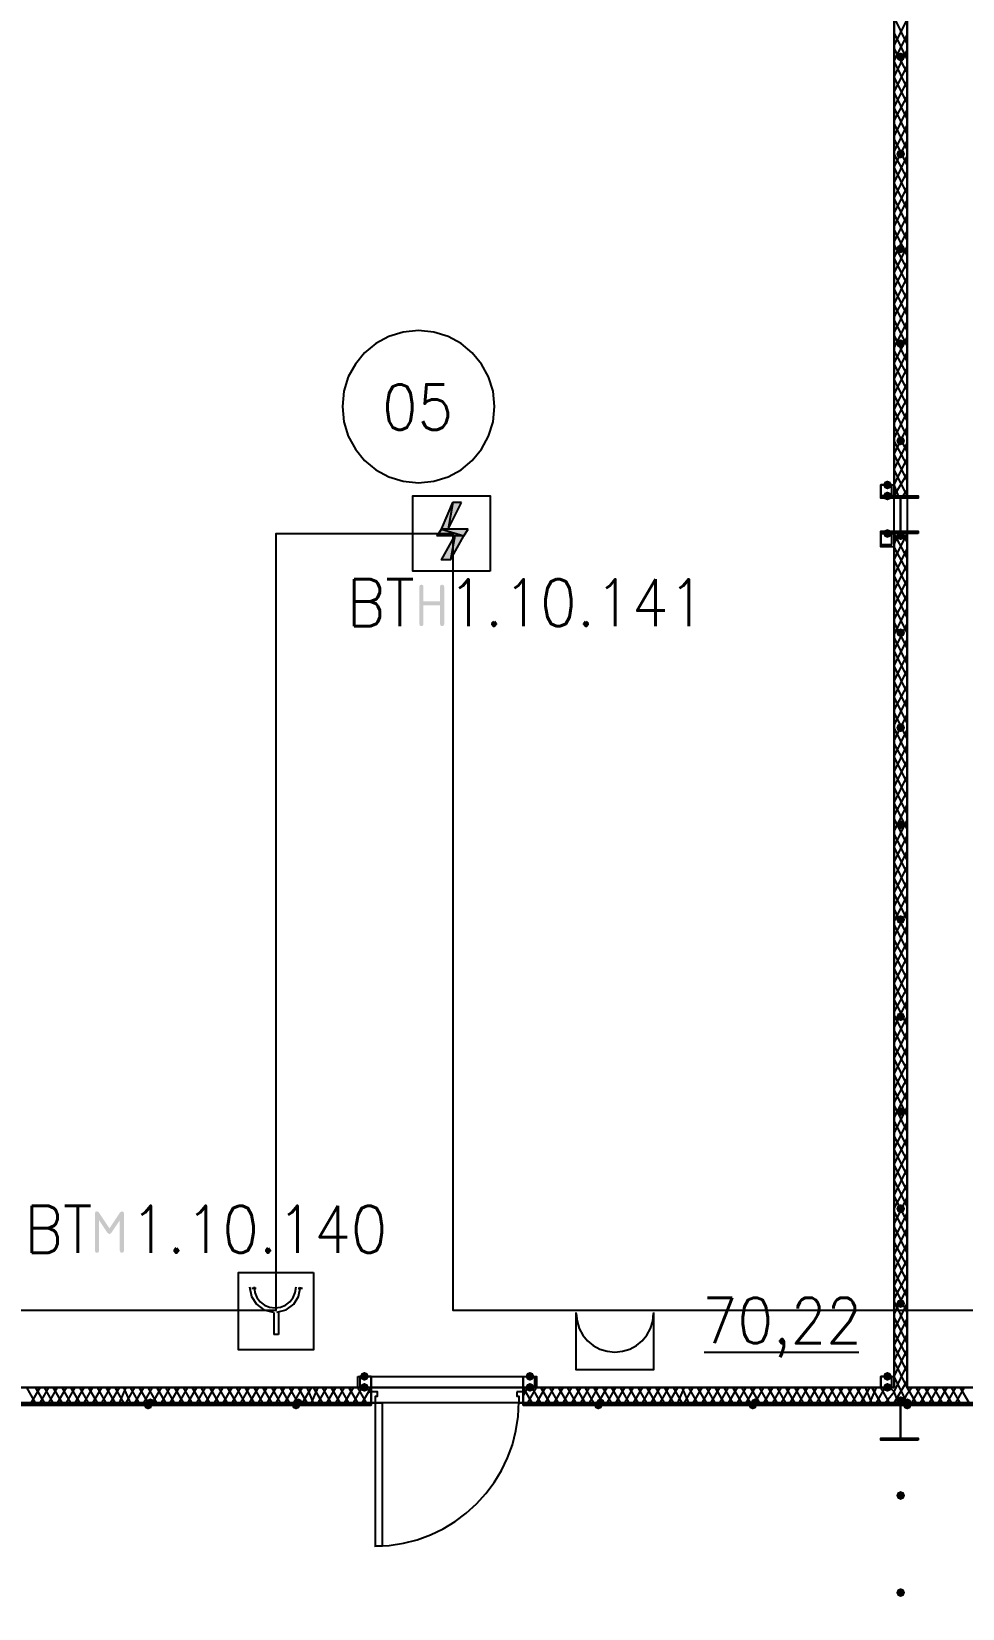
# Model space of a CAD drawing. Header units: millimetres. Extents: x 0 to 420, y 0 to 297.
# Drawn here: x 190.38 to 208.24, y 183.51 to 213.76 of the extents above; entities that cross this region are included whole.
import ezdxf

# ---------------------------------------------------------------- set-up
doc = ezdxf.new("R2010")
doc.units = ezdxf.units.MM
doc.layers.get('0').update_dxf_attribs({"linetype": 'CONTINUOUS'})
doc.styles.get("Standard").update_dxf_attribs({"font": 'STANDARD'})

msp = doc.modelspace()

# ---------------------------------------------------------------- hatches: boundary and pattern name
at = {"true_color": 0x000007}
for points in [[(207.137, 213.275333), (207.112129, 213.215537), (207.052333, 213.190667), (206.992538, 213.215537), (206.967667, 213.275333), (206.992537, 213.335129), (207.052333, 213.36), (207.112129, 213.335129)], [(207.137, 211.412667), (207.112129, 211.352871), (207.052333, 211.328), (206.992538, 211.352871), (206.967667, 211.412667), (206.992537, 211.472462), (207.052333, 211.497333), (207.112129, 211.472463)], [(207.137, 209.592333), (207.112129, 209.532537), (207.052333, 209.507667), (206.992538, 209.532537), (206.967667, 209.592333), (206.992537, 209.652129), (207.052333, 209.677), (207.112129, 209.652129)], [(207.137, 207.772), (207.112129, 207.712204), (207.052333, 207.687333), (206.992538, 207.712204), (206.967667, 207.772), (206.992537, 207.831796), (207.052333, 207.856667), (207.112129, 207.831796)], [(207.137, 205.909333), (207.112129, 205.849538), (207.052333, 205.824667), (206.992538, 205.849538), (206.967667, 205.909333), (206.992537, 205.969129), (207.052333, 205.994), (207.112129, 205.969129)], [(206.883, 205.062667), (206.858129, 205.002871), (206.798333, 204.978), (206.738538, 205.002871), (206.713667, 205.062667), (206.738537, 205.122462), (206.798333, 205.147333), (206.858129, 205.122463)], [(206.883, 204.851), (206.858129, 204.791204), (206.798333, 204.766333), (206.738538, 204.791204), (206.713667, 204.851), (206.738537, 204.910796), (206.798333, 204.935667), (206.858129, 204.910796)], [(206.883, 204.131333), (206.858129, 204.071537), (206.798333, 204.046667), (206.738538, 204.071537), (206.713667, 204.131333), (206.738537, 204.191129), (206.798333, 204.216), (206.858129, 204.191129)], [(207.137, 204.089), (207.112129, 204.029204), (207.052333, 204.004333), (206.992538, 204.029204), (206.967667, 204.089), (206.992537, 204.148796), (207.052333, 204.173667), (207.112129, 204.148796)], [(197.818375, 202.39302), (197.818375, 203.1096), (197.828366, 203.139366), (197.858614, 203.149287), (197.888379, 203.139366), (197.898301, 203.1096), (197.898301, 202.830685), (198.216352, 202.830685), (198.216352, 203.1096), (198.226274, 203.139366), (198.25604, 203.149287), (198.286081, 203.139366), (198.296278, 203.1096), (198.296278, 202.39302), (198.286081, 202.363254), (198.25604, 202.353333), (198.226274, 202.363254), (198.216352, 202.39302), (198.216352, 202.75131), (197.898301, 202.75131), (197.898301, 202.39302), (197.888379, 202.363254), (197.858614, 202.353333), (197.828366, 202.363254)], [(207.137, 202.226333), (207.112129, 202.166537), (207.052333, 202.141667), (206.992538, 202.166537), (206.967667, 202.226333), (206.992537, 202.286129), (207.052333, 202.311), (207.112129, 202.286129)], [(207.137, 200.406), (207.112129, 200.346204), (207.052333, 200.321333), (206.992538, 200.346204), (206.967667, 200.406), (206.992537, 200.465796), (207.052333, 200.490667), (207.112129, 200.465796)], [(207.137, 198.543333), (207.112129, 198.483537), (207.052333, 198.458667), (206.992538, 198.483537), (206.967667, 198.543333), (206.992537, 198.603129), (207.052333, 198.628), (207.112129, 198.603129)], [(207.137, 196.723), (207.112129, 196.663204), (207.052333, 196.638333), (206.992538, 196.663204), (206.967667, 196.723), (206.992537, 196.782796), (207.052333, 196.807667), (207.112129, 196.782796)], [(207.137, 194.860333), (207.112129, 194.800537), (207.052333, 194.775667), (206.992538, 194.800537), (206.967667, 194.860333), (206.992537, 194.920129), (207.052333, 194.945), (207.112129, 194.920129)], [(207.137, 193.04), (207.112129, 192.980204), (207.052333, 192.955333), (206.992538, 192.980204), (206.967667, 193.04), (206.992537, 193.099796), (207.052333, 193.124667), (207.112129, 193.099796)], [(207.137, 191.177333), (207.112129, 191.117537), (207.052333, 191.092667), (206.992538, 191.117537), (206.967667, 191.177333), (206.992537, 191.237129), (207.052333, 191.262), (207.112129, 191.237129)], [(192.112966, 191.126621), (192.142732, 191.116699), (192.152654, 191.086933), (192.152654, 190.370353), (192.142732, 190.340588), (192.112966, 190.330666), (192.083201, 190.340588), (192.073279, 190.370353), (192.073279, 190.955744), (191.91067, 190.712658), (191.87429, 190.688956), (191.836808, 190.712658), (191.675301, 190.955744), (191.675301, 190.370353), (191.66538, 190.340588), (191.635614, 190.330666), (191.605366, 190.340588), (191.595375, 190.370353), (191.595375, 191.086933), (191.605366, 191.116699), (191.635614, 191.126621), (191.670341, 191.106777), (191.87429, 190.800853), (192.079342, 191.108982)], [(207.137, 189.357), (207.112129, 189.297204), (207.052333, 189.272333), (206.992538, 189.297204), (206.967667, 189.357), (206.992537, 189.416796), (207.052333, 189.441667), (207.112129, 189.416796)], [(196.85, 187.96), (196.825129, 187.900204), (196.765333, 187.875333), (196.705538, 187.900204), (196.680667, 187.96), (196.705537, 188.019796), (196.765333, 188.044667), (196.825129, 188.019796)], [(200.025, 187.96), (200.000129, 187.900204), (199.940333, 187.875333), (199.880538, 187.900204), (199.855667, 187.96), (199.880537, 188.019796), (199.940333, 188.044667), (200.000129, 188.019796)], [(206.883, 187.96), (206.858129, 187.900204), (206.798333, 187.875333), (206.738538, 187.900204), (206.713667, 187.96), (206.738537, 188.019796), (206.798333, 188.044667), (206.858129, 188.019796)], [(196.85, 187.748333), (196.825129, 187.688538), (196.765333, 187.663667), (196.705538, 187.688538), (196.680667, 187.748333), (196.705537, 187.808129), (196.765333, 187.833), (196.825129, 187.808129)], [(200.025, 187.748333), (200.000129, 187.688538), (199.940333, 187.663667), (199.880538, 187.688538), (199.855667, 187.748333), (199.880537, 187.808129), (199.940333, 187.833), (200.000129, 187.808129)], [(206.883, 187.748333), (206.858129, 187.688538), (206.798333, 187.663667), (206.738538, 187.688538), (206.713667, 187.748333), (206.738537, 187.808129), (206.798333, 187.833), (206.858129, 187.808129)], [(207.137, 187.494333), (207.112129, 187.434537), (207.052333, 187.409667), (206.992538, 187.434537), (206.967667, 187.494333), (206.992537, 187.554129), (207.052333, 187.579), (207.112129, 187.554129)], [(207.137, 185.674), (207.112129, 185.614204), (207.052333, 185.589333), (206.992538, 185.614204), (206.967667, 185.674), (206.992537, 185.733796), (207.052333, 185.758667), (207.112129, 185.733796)], [(207.137, 183.811333), (207.112129, 183.751537), (207.052333, 183.726667), (206.992538, 183.751537), (206.967667, 183.811333), (206.992537, 183.871129), (207.052333, 183.896), (207.112129, 183.871129)]]:
    msp.add_hatch(color=0, dxfattribs=at).paths.add_polyline_path(points, flags=0)
at = {"true_color": 0x000001}
h = msp.add_hatch(color=0, dxfattribs=at)
h.paths.add_polyline_path([(198.628001, 204.723999), (198.458668, 204.723999), (198.374001, 204.215999)], flags=0)
h.paths.add_polyline_path([(198.458668, 204.723999), (198.374001, 204.215999), (198.247001, 204.215999)], flags=0)
h = msp.add_hatch(color=0, dxfattribs=at)
h.paths.add_polyline_path([(198.755001, 204.215999), (198.247001, 204.215999), (198.670334, 204.088999)], flags=0)
h.paths.add_polyline_path([(198.247001, 204.215999), (198.670334, 204.088999), (198.162334, 204.088999)], flags=0)
h = msp.add_hatch(color=0, dxfattribs=at)
h.paths.add_polyline_path([(198.670334, 204.088999), (198.501001, 204.088999), (198.416334, 203.623333)], flags=0)
h.paths.add_polyline_path([(198.501001, 204.088999), (198.416334, 203.623333), (198.247001, 203.623333)], flags=0)
at = {"true_color": 0x000007}
h = msp.add_hatch(color=0, dxfattribs=at)
h.paths.add_polyline_path([(196.892333, 187.452), (189.822667, 187.452), (196.892333, 187.409667)], flags=0)
h.paths.add_polyline_path([(189.822667, 187.452), (196.892333, 187.409667), (189.822667, 187.409667)], flags=0)
at = {"true_color": 0x0000fe}
for points in [[(192.701333, 187.409667), (192.676462, 187.349871), (192.616667, 187.325), (192.556871, 187.349871), (192.532, 187.409667), (192.556871, 187.469462), (192.616667, 187.494333), (192.676462, 187.469463)], [(192.743667, 187.452), (192.718796, 187.392204), (192.659, 187.367333), (192.599204, 187.392204), (192.574333, 187.452), (192.599204, 187.511796), (192.659, 187.536667), (192.718796, 187.511796)], [(195.537667, 187.409667), (195.512796, 187.349871), (195.453, 187.325), (195.393204, 187.349871), (195.368333, 187.409667), (195.393204, 187.469462), (195.453, 187.494333), (195.512796, 187.469463)], [(195.58, 187.452), (195.555129, 187.392204), (195.495333, 187.367333), (195.435538, 187.392204), (195.410667, 187.452), (195.435537, 187.511796), (195.495333, 187.536667), (195.555129, 187.511796)], [(201.337333, 187.409667), (201.312462, 187.349871), (201.252667, 187.325), (201.192871, 187.349871), (201.168, 187.409667), (201.192871, 187.469462), (201.252667, 187.494333), (201.312462, 187.469463)], [(201.379667, 187.452), (201.354796, 187.392204), (201.295, 187.367333), (201.235204, 187.392204), (201.210333, 187.452), (201.235204, 187.511796), (201.295, 187.536667), (201.354796, 187.511796)], [(204.300667, 187.409667), (204.275796, 187.349871), (204.216, 187.325), (204.156204, 187.349871), (204.131333, 187.409667), (204.156204, 187.469462), (204.216, 187.494333), (204.275796, 187.469463)], [(204.343, 187.452), (204.318129, 187.392204), (204.258333, 187.367333), (204.198537, 187.392204), (204.173667, 187.452), (204.198537, 187.511796), (204.258333, 187.536667), (204.318129, 187.511796)], [(207.264, 187.452), (207.239129, 187.392204), (207.179333, 187.367333), (207.119538, 187.392204), (207.094667, 187.452), (207.119537, 187.511796), (207.179333, 187.536667), (207.239129, 187.511796)], [(207.264, 187.409667), (207.239129, 187.349871), (207.179333, 187.325), (207.119538, 187.349871), (207.094667, 187.409667), (207.119537, 187.469462), (207.179333, 187.494333), (207.239129, 187.469463)]]:
    msp.add_hatch(color=0, dxfattribs=at).paths.add_polyline_path(points, flags=0)
at = {"true_color": 0x000007}
h = msp.add_hatch(color=0, dxfattribs=at)
h.paths.add_polyline_path([(207.179333, 187.452), (199.813333, 187.452), (207.179333, 187.409667)], flags=0)
h.paths.add_polyline_path([(199.813333, 187.452), (207.179333, 187.409667), (199.813333, 187.409667)], flags=0)
h = msp.add_hatch(color=0, dxfattribs=at)
h.paths.add_polyline_path([(214.291333, 187.452), (207.179333, 187.452), (214.291333, 187.409667)], flags=0)
h.paths.add_polyline_path([(207.179333, 187.452), (214.291333, 187.409667), (207.179333, 187.409667)], flags=0)

# ---------------------------------------------------------------- linework, layer by layer
at = {"color": 0, "true_color": 0x00002b}
for points in [[(206.925333, 187.748333), (206.925333, 222.25), (189.780333, 222.25), (189.780333, 187.748333)], [(207.179333, 187.748333), (224.282, 187.748333), (224.282, 222.25), (207.179333, 222.25)]]:
    msp.add_lwpolyline(points, close=True, dxfattribs=at)
at = {"color": 0, "true_color": 0x000007}
for points in [[(207.179333, 204.851), (207.179333, 221.530333), (206.925333, 221.530333), (206.925333, 204.851)], [(206.925333, 204.851), (206.671333, 204.851), (206.671333, 205.062667), (206.925333, 205.062667)], [(206.883, 204.851), (206.883, 205.062667), (206.671333, 205.062667), (206.671333, 204.851)], [(207.391, 204.131333), (206.671333, 204.131333), (206.671333, 204.173667), (207.052333, 204.173667), (207.052333, 204.808667), (206.671333, 204.808667), (206.671333, 204.851), (207.391, 204.851), (207.391, 204.808667), (207.052333, 204.808667), (207.052333, 204.173667), (207.391, 204.173667)], [(206.925333, 203.877333), (206.671333, 203.877333), (206.671333, 204.131333), (206.925333, 204.131333)], [(206.883, 203.919667), (206.883, 204.131333), (206.671333, 204.131333), (206.671333, 203.919667)], [(196.638333, 187.96), (196.892333, 187.96), (196.892333, 187.748333), (196.638333, 187.748333)], [(196.680667, 187.96), (196.680667, 187.748333), (196.892333, 187.748333), (196.892333, 187.96)], [(199.813333, 187.96), (200.025, 187.96), (200.025, 187.748333), (199.813333, 187.748333), (199.813333, 187.96), (200.067333, 187.96), (200.067333, 187.748333), (199.813333, 187.748333)], [(206.925333, 187.748333), (206.671333, 187.748333), (206.671333, 187.96), (206.925333, 187.96)], [(206.883, 187.748333), (206.883, 187.96), (206.671333, 187.96), (206.671333, 187.748333)], [(196.892333, 187.663667), (196.892333, 187.452), (196.977, 187.452), (196.977, 187.579), (197.019333, 187.579), (197.019333, 187.663667)], [(199.686333, 187.663667), (199.686333, 187.579), (199.728667, 187.579), (199.728667, 187.452), (199.813333, 187.452), (199.813333, 187.663667)], [(196.892333, 187.452), (189.822667, 187.452), (196.892333, 187.409667)], [(189.822667, 187.452), (196.892333, 187.409667), (189.822667, 187.409667)], [(196.892333, 187.452), (196.892333, 187.409667), (189.822667, 187.409667), (189.822667, 187.452), (196.892333, 187.452), (189.822667, 187.452), (189.822667, 187.409667), (196.892333, 187.409667)], [(196.977, 184.700333), (196.977, 187.452), (197.104, 187.452), (197.104, 184.700333)], [(207.179333, 187.452), (199.813333, 187.452), (207.179333, 187.409667)], [(199.813333, 187.452), (207.179333, 187.409667), (199.813333, 187.409667)], [(199.813333, 187.409667), (207.179333, 187.409667), (207.179333, 187.452), (199.813333, 187.452)], [(199.813333, 187.409667), (207.179333, 187.409667), (207.179333, 187.452), (199.813333, 187.452)], [(207.391, 186.732333), (206.671333, 186.732333), (206.671333, 186.774667), (207.052333, 186.774667), (207.052333, 187.409667), (206.671333, 187.409667), (206.671333, 187.452), (207.391, 187.452), (207.391, 187.409667), (207.052333, 187.409667), (207.052333, 186.774667), (207.391, 186.774667)], [(214.291333, 187.452), (207.179333, 187.452), (214.291333, 187.409667)], [(207.179333, 187.452), (214.291333, 187.409667), (207.179333, 187.409667)], [(214.291333, 187.452), (214.291333, 187.409667), (207.179333, 187.409667), (207.179333, 187.452), (214.291333, 187.452), (207.179333, 187.452), (207.179333, 187.409667), (214.291333, 187.409667)]]:
    msp.add_lwpolyline(points, close=True, dxfattribs=at)
for points in [[(207.179333, 213.529333), (206.925333, 214.037333)], [(206.925333, 213.487), (207.179333, 213.995)], [(207.179333, 213.233), (206.925333, 213.741)], [(206.925333, 213.190667), (207.179333, 213.698667)], [(207.179333, 212.979), (206.925333, 213.444667)], [(206.925333, 212.894333), (207.179333, 213.402333)], [(207.179333, 212.682667), (206.925333, 213.190667)], [(206.925333, 212.598), (207.179333, 213.106)], [(207.179333, 212.386333), (206.925333, 212.894333)], [(206.925333, 212.301667), (207.179333, 212.809667)], [(207.179333, 212.09), (206.925333, 212.598)], [(206.925333, 212.047667), (207.179333, 212.513333)], [(207.179333, 211.793667), (206.925333, 212.301667)], [(206.925333, 211.751333), (207.179333, 212.259333)], [(207.179333, 211.497333), (206.925333, 212.005333)], [(206.925333, 211.455), (207.179333, 211.963)], [(207.179333, 211.201), (206.925333, 211.709)], [(206.925333, 211.158667), (207.179333, 211.666667)], [(207.179333, 210.947), (206.925333, 211.412667)], [(206.925333, 210.862333), (207.179333, 211.370333)], [(207.179333, 210.650667), (206.925333, 211.158667)], [(206.925333, 210.566), (207.179333, 211.074)], [(207.179333, 210.354333), (206.925333, 210.862333)], [(206.925333, 210.269667), (207.179333, 210.777667)], [(207.179333, 210.058), (206.925333, 210.566)], [(206.925333, 210.015667), (207.179333, 210.523667)], [(207.179333, 209.761667), (206.925333, 210.269667)], [(206.925333, 209.719333), (207.179333, 210.227333)], [(207.179333, 209.465333), (206.925333, 209.973333)], [(206.925333, 209.423), (207.179333, 209.931)], [(207.179333, 209.211333), (206.925333, 209.677)], [(206.925333, 209.126667), (207.179333, 209.634667)], [(207.179333, 208.915), (206.925333, 209.423)], [(206.925333, 208.830333), (207.179333, 209.338333)], [(207.179333, 208.618667), (206.925333, 209.126667)], [(206.925333, 208.534), (207.179333, 209.042)], [(207.179333, 208.322333), (206.925333, 208.830333)], [(206.925333, 208.28), (207.179333, 208.745667)], [(207.179333, 208.026), (206.925333, 208.534)], [(206.925333, 207.983667), (207.179333, 208.491667)], [(207.179333, 207.729667), (206.925333, 208.237667)], [(206.925333, 207.687333), (207.179333, 208.195333)], [(199.263, 206.5655), (199.233328, 206.859844), (199.148228, 207.133996), (199.013572, 207.382083), (198.835232, 207.598232), (198.619083, 207.776572), (198.370996, 207.911228), (198.096844, 207.996328), (197.8025, 208.026), (197.508156, 207.996328), (197.234004, 207.911228), (196.985917, 207.776572), (196.769768, 207.598232), (196.591428, 207.382083), (196.456772, 207.133996), (196.371672, 206.859844), (196.342, 206.5655)], [(207.179333, 207.433333), (206.925333, 207.941333)], [(206.925333, 207.391), (207.179333, 207.899)], [(207.179333, 207.179333), (206.925333, 207.645)], [(206.925333, 207.094667), (207.179333, 207.602667)], [(207.179333, 206.883), (206.925333, 207.391)], [(206.925333, 206.798333), (207.179333, 207.306333)], [(207.179333, 206.586667), (206.925333, 207.094667)], [(206.925333, 206.502), (207.179333, 207.01)], [(207.179333, 206.290333), (206.925333, 206.798333)], [(206.925333, 206.248), (207.179333, 206.713667)], [(196.342, 206.5655), (196.371672, 206.271156), (196.456772, 205.997004), (196.591428, 205.748917), (196.769768, 205.532768), (196.985917, 205.354428), (197.234004, 205.219772), (197.508156, 205.134672), (197.8025, 205.105), (198.096844, 205.134672), (198.370996, 205.219772), (198.619083, 205.354428), (198.835232, 205.532768), (199.013572, 205.748917), (199.148228, 205.997004), (199.233328, 206.271156), (199.263, 206.5655)], [(207.179333, 205.994), (206.925333, 206.502)], [(206.925333, 205.951667), (207.179333, 206.459667)], [(207.179333, 205.697667), (206.925333, 206.205667)], [(206.925333, 205.655333), (207.179333, 206.163333)], [(207.179333, 205.443667), (206.925333, 205.909333)], [(206.925333, 205.359), (207.179333, 205.867)], [(207.179333, 205.147333), (206.925333, 205.655333)], [(206.925333, 205.062667), (207.179333, 205.570667)], [(207.179333, 204.851), (206.925333, 205.359)], [(206.925333, 204.851), (207.179333, 205.274333)], [(197.696668, 204.850999), (199.178334, 204.850999)], [(206.713667, 204.808667), (206.713667, 204.851)], [(206.883, 204.808667), (206.883, 204.851)], [(207.01, 204.851), (206.925333, 205.062667)], [(207.052333, 204.131333), (207.052333, 204.851)], [(207.094667, 204.851), (207.179333, 204.978)], [(207.221667, 204.808667), (207.221667, 204.851)], [(207.391, 204.808667), (207.391, 204.851)], [(206.713667, 204.131333), (206.713667, 204.173667)], [(206.883, 204.131333), (206.883, 204.173667)], [(206.925333, 203.919667), (207.01, 204.131333)], [(206.925333, 203.623333), (207.179333, 204.131333)], [(207.179333, 203.665667), (206.925333, 204.131333)], [(207.179333, 187.748333), (207.179333, 204.131333), (206.925333, 204.131333), (206.925333, 187.748333)], [(207.179333, 203.962), (207.094667, 204.131333)], [(207.221667, 204.131333), (207.221667, 204.173667)], [(207.391, 204.131333), (207.391, 204.173667)], [(206.798333, 203.877333), (206.798333, 203.919667)], [(207.179333, 203.411667), (206.925333, 203.877333)], [(206.925333, 203.327), (207.179333, 203.835)], [(207.179333, 203.115333), (206.925333, 203.623333)], [(206.925333, 203.030667), (207.179333, 203.538667)], [(207.179333, 202.819), (206.925333, 203.327)], [(206.925333, 202.734333), (207.179333, 203.242333)], [(207.179333, 202.522667), (206.925333, 203.030667)], [(206.925333, 202.480333), (207.179333, 202.946)], [(207.179333, 202.226333), (206.925333, 202.734333)], [(206.925333, 202.184), (207.179333, 202.692)], [(207.179333, 201.93), (206.925333, 202.438)], [(206.925333, 201.887667), (207.179333, 202.395667)], [(207.179333, 201.633667), (206.925333, 202.141667)], [(206.925333, 201.591333), (207.179333, 202.099333)], [(207.179333, 201.379667), (206.925333, 201.887667)], [(206.925333, 201.295), (207.179333, 201.803)], [(207.179333, 201.083333), (206.925333, 201.591333)], [(206.925333, 200.998667), (207.179333, 201.506667)], [(207.179333, 200.787), (206.925333, 201.295)], [(206.925333, 200.744667), (207.179333, 201.210333)], [(207.179333, 200.490667), (206.925333, 200.998667)], [(206.925333, 200.448333), (207.179333, 200.956333)], [(207.179333, 200.194333), (206.925333, 200.702333)], [(206.925333, 200.152), (207.179333, 200.66)], [(207.179333, 199.898), (206.925333, 200.406)], [(206.925333, 199.855667), (207.179333, 200.363667)], [(207.179333, 199.644), (206.925333, 200.109667)], [(206.925333, 199.559333), (207.179333, 200.067333)], [(207.179333, 199.347667), (206.925333, 199.855667)], [(206.925333, 199.263), (207.179333, 199.771)], [(207.179333, 199.051333), (206.925333, 199.559333)], [(206.925333, 198.966667), (207.179333, 199.474667)], [(207.179333, 198.755), (206.925333, 199.263)], [(206.925333, 198.712667), (207.179333, 199.178333)], [(207.179333, 198.458667), (206.925333, 198.966667)], [(206.925333, 198.416333), (207.179333, 198.924333)], [(207.179333, 198.162333), (206.925333, 198.670333)], [(206.925333, 198.12), (207.179333, 198.628)], [(207.179333, 197.866), (206.925333, 198.374)], [(206.925333, 197.823667), (207.179333, 198.331667)], [(207.179333, 197.612), (206.925333, 198.12)], [(206.925333, 197.527333), (207.179333, 198.035333)], [(207.179333, 197.315667), (206.925333, 197.823667)], [(206.925333, 197.231), (207.179333, 197.739)], [(207.179333, 197.019333), (206.925333, 197.527333)], [(206.925333, 196.977), (207.179333, 197.442667)], [(207.179333, 196.723), (206.925333, 197.231)], [(206.925333, 196.680667), (207.179333, 197.188667)], [(207.179333, 196.426667), (206.925333, 196.934667)], [(206.925333, 196.384333), (207.179333, 196.892333)], [(207.179333, 196.130333), (206.925333, 196.638333)], [(206.925333, 196.088), (207.179333, 196.596)], [(207.179333, 195.876333), (206.925333, 196.342)], [(206.925333, 195.791667), (207.179333, 196.299667)], [(207.179333, 195.58), (206.925333, 196.088)], [(206.925333, 195.495333), (207.179333, 196.003333)], [(207.179333, 195.283667), (206.925333, 195.791667)], [(206.925333, 195.199), (207.179333, 195.707)], [(207.179333, 194.987333), (206.925333, 195.495333)], [(206.925333, 194.945), (207.179333, 195.410667)], [(207.179333, 194.691), (206.925333, 195.199)], [(206.925333, 194.648667), (207.179333, 195.156667)], [(207.179333, 194.394667), (206.925333, 194.902667)], [(206.925333, 194.352333), (207.179333, 194.860333)], [(207.179333, 194.098333), (206.925333, 194.606333)], [(206.925333, 194.056), (207.179333, 194.564)], [(207.179333, 193.844333), (206.925333, 194.31)], [(206.925333, 193.759667), (207.179333, 194.267667)], [(207.179333, 193.548), (206.925333, 194.056)], [(206.925333, 193.463333), (207.179333, 193.971333)], [(207.179333, 193.251667), (206.925333, 193.759667)], [(206.925333, 193.209333), (207.179333, 193.675)], [(207.179333, 192.955333), (206.925333, 193.463333)], [(206.925333, 192.913), (207.179333, 193.421)], [(207.179333, 192.659), (206.925333, 193.167)], [(206.925333, 192.616667), (207.179333, 193.124667)], [(207.179333, 192.362667), (206.925333, 192.870667)], [(206.925333, 192.320333), (207.179333, 192.828333)], [(207.179333, 192.108667), (206.925333, 192.574333)], [(206.925333, 192.024), (207.179333, 192.532)], [(207.179333, 191.812333), (206.925333, 192.320333)], [(206.925333, 191.727667), (207.179333, 192.235667)], [(207.179333, 191.516), (206.925333, 192.024)], [(206.925333, 191.431333), (207.179333, 191.939333)], [(207.179333, 191.219667), (206.925333, 191.727667)], [(206.925333, 191.177333), (207.179333, 191.643)], [(207.179333, 190.923333), (206.925333, 191.431333)], [(206.925333, 190.881), (207.179333, 191.389)], [(207.179333, 190.627), (206.925333, 191.135)], [(206.925333, 190.584667), (207.179333, 191.092667)], [(207.179333, 190.330667), (206.925333, 190.838667)], [(206.925333, 190.288333), (207.179333, 190.796333)], [(207.179333, 190.076667), (206.925333, 190.542333)], [(206.925333, 189.992), (207.179333, 190.5)], [(207.179333, 189.780333), (206.925333, 190.288333)], [(206.925333, 189.695667), (207.179333, 190.203667)], [(194.352334, 189.949666), (195.791668, 189.949666)], [(207.179333, 189.484), (206.925333, 189.992)], [(206.925333, 189.441667), (207.179333, 189.907333)], [(207.179333, 189.187667), (206.925333, 189.695667)], [(206.925333, 189.145333), (207.179333, 189.653333)], [(207.179333, 188.891333), (206.925333, 189.399333)], [(206.925333, 188.849), (207.179333, 189.357)], [(207.179333, 188.595), (206.925333, 189.103)], [(206.925333, 188.552667), (207.179333, 189.060667)], [(207.179333, 188.341), (206.925333, 188.806667)], [(206.925333, 188.256333), (207.179333, 188.764333)], [(207.179333, 188.044667), (206.925333, 188.552667)], [(203.284667, 188.425667), (206.248, 188.425667)], [(206.925333, 187.96), (207.179333, 188.468)], [(207.179333, 187.748333), (206.925333, 188.256333)], [(196.892333, 187.875333), (196.892333, 187.96), (198.374, 187.96)], [(198.374, 187.96), (199.813333, 187.96), (199.813333, 187.875333)], [(206.925333, 187.663667), (207.179333, 188.171667)], [(207.179333, 187.452), (206.925333, 187.96)], [(196.892333, 187.748333), (189.822667, 187.748333)], [(190.457667, 187.452), (190.288333, 187.748333)], [(190.373, 187.452), (190.542333, 187.748333)], [(190.627, 187.452), (190.457667, 187.748333)], [(190.542333, 187.452), (190.711667, 187.748333)], [(190.796333, 187.452), (190.627, 187.748333)], [(190.711667, 187.452), (190.881, 187.748333)], [(190.965667, 187.452), (190.796333, 187.748333)], [(190.881, 187.452), (191.050333, 187.748333)], [(191.135, 187.452), (190.965667, 187.748333)], [(191.050333, 187.452), (191.219667, 187.748333)], [(191.304333, 187.452), (191.135, 187.748333)], [(191.219667, 187.452), (191.389, 187.748333)], [(191.473667, 187.452), (191.304333, 187.748333)], [(191.389, 187.452), (191.558333, 187.748333)], [(191.643, 187.452), (191.473667, 187.748333)], [(191.558333, 187.452), (191.727667, 187.748333)], [(191.812333, 187.452), (191.643, 187.748333)], [(191.727667, 187.452), (191.897, 187.748333)], [(191.981667, 187.452), (191.812333, 187.748333)], [(191.897, 187.452), (192.066333, 187.748333)], [(192.151, 187.452), (191.981667, 187.748333)], [(192.066333, 187.452), (192.193333, 187.748333)], [(192.278, 187.452), (192.151, 187.748333)], [(192.193333, 187.452), (192.362667, 187.748333)], [(192.447333, 187.452), (192.278, 187.748333)], [(192.362667, 187.452), (192.532, 187.748333)], [(192.616667, 187.452), (192.447333, 187.748333)], [(192.532, 187.452), (192.701333, 187.748333)], [(192.786, 187.452), (192.616667, 187.748333)], [(192.701333, 187.452), (192.870667, 187.748333)], [(192.955333, 187.452), (192.786, 187.748333)], [(192.870667, 187.452), (193.04, 187.748333)], [(193.124667, 187.452), (192.955333, 187.748333)], [(193.04, 187.452), (193.209333, 187.748333)], [(193.294, 187.452), (193.124667, 187.748333)], [(193.209333, 187.452), (193.378667, 187.748333)], [(193.463333, 187.452), (193.294, 187.748333)], [(193.378667, 187.452), (193.548, 187.748333)], [(193.632667, 187.452), (193.463333, 187.748333)], [(193.548, 187.452), (193.717333, 187.748333)], [(193.802, 187.452), (193.632667, 187.748333)], [(193.717333, 187.452), (193.886667, 187.748333)], [(193.971333, 187.452), (193.802, 187.748333)], [(193.886667, 187.452), (194.056, 187.748333)], [(194.140667, 187.452), (193.971333, 187.748333)], [(194.056, 187.452), (194.225333, 187.748333)], [(194.31, 187.452), (194.140667, 187.748333)], [(194.225333, 187.452), (194.394667, 187.748333)], [(194.479333, 187.452), (194.31, 187.748333)], [(194.394667, 187.452), (194.564, 187.748333)], [(194.648667, 187.452), (194.479333, 187.748333)], [(194.564, 187.452), (194.733333, 187.748333)], [(194.818, 187.452), (194.648667, 187.748333)], [(194.733333, 187.452), (194.902667, 187.748333)], [(194.987333, 187.452), (194.818, 187.748333)], [(194.902667, 187.452), (195.072, 187.748333)], [(195.156667, 187.452), (194.987333, 187.748333)], [(195.072, 187.452), (195.241333, 187.748333)], [(195.326, 187.452), (195.156667, 187.748333)], [(195.241333, 187.452), (195.410667, 187.748333)], [(195.495333, 187.452), (195.326, 187.748333)], [(195.410667, 187.452), (195.58, 187.748333)], [(195.664667, 187.452), (195.495333, 187.748333)], [(195.58, 187.452), (195.749333, 187.748333)], [(195.791667, 187.452), (195.664667, 187.748333)], [(195.749333, 187.452), (195.876333, 187.748333)], [(195.961, 187.452), (195.791667, 187.748333)], [(195.876333, 187.452), (196.045667, 187.748333)], [(196.130333, 187.452), (195.961, 187.748333)], [(196.045667, 187.452), (196.215, 187.748333)], [(196.299667, 187.452), (196.130333, 187.748333)], [(196.215, 187.452), (196.384333, 187.748333)], [(196.469, 187.452), (196.299667, 187.748333)], [(196.384333, 187.452), (196.553667, 187.748333)], [(196.638333, 187.452), (196.469, 187.748333)], [(196.553667, 187.452), (196.723, 187.748333)], [(196.807667, 187.452), (196.638333, 187.748333)], [(196.723, 187.452), (196.892333, 187.748333)], [(196.892333, 187.621333), (196.807667, 187.748333)], [(198.374, 187.748333), (196.892333, 187.748333), (196.892333, 187.875333)], [(196.892333, 187.452), (196.892333, 187.663667), (196.892333, 187.748333)], [(196.892333, 187.748333), (196.892333, 187.663667), (196.892333, 187.452), (196.892333, 187.663667)], [(199.813333, 187.875333), (199.813333, 187.748333), (198.374, 187.748333)], [(199.813333, 187.579), (199.898, 187.748333)], [(199.982667, 187.452), (199.813333, 187.748333)], [(199.813333, 187.452), (199.813333, 187.663667), (199.813333, 187.748333)], [(199.813333, 187.748333), (199.813333, 187.663667), (199.813333, 187.452), (199.813333, 187.663667)], [(206.925333, 187.748333), (199.813333, 187.748333)], [(199.898, 187.452), (200.067333, 187.748333)], [(200.152, 187.452), (199.982667, 187.748333)], [(200.067333, 187.452), (200.236667, 187.748333)], [(200.321333, 187.452), (200.152, 187.748333)], [(200.236667, 187.452), (200.406, 187.748333)], [(200.490667, 187.452), (200.321333, 187.748333)], [(200.406, 187.452), (200.575333, 187.748333)], [(200.66, 187.452), (200.490667, 187.748333)], [(200.575333, 187.452), (200.744667, 187.748333)], [(200.829333, 187.452), (200.66, 187.748333)], [(200.744667, 187.452), (200.914, 187.748333)], [(200.998667, 187.452), (200.829333, 187.748333)], [(200.914, 187.452), (201.083333, 187.748333)], [(201.168, 187.452), (200.998667, 187.748333)], [(201.083333, 187.452), (201.252667, 187.748333)], [(201.337333, 187.452), (201.168, 187.748333)], [(201.252667, 187.452), (201.422, 187.748333)], [(201.506667, 187.452), (201.337333, 187.748333)], [(201.422, 187.452), (201.591333, 187.748333)], [(201.676, 187.452), (201.506667, 187.748333)], [(201.591333, 187.452), (201.760667, 187.748333)], [(201.845333, 187.452), (201.676, 187.748333)], [(201.760667, 187.452), (201.93, 187.748333)], [(202.014667, 187.452), (201.845333, 187.748333)], [(201.93, 187.452), (202.099333, 187.748333)], [(202.184, 187.452), (202.014667, 187.748333)], [(202.099333, 187.452), (202.268667, 187.748333)], [(202.353333, 187.452), (202.184, 187.748333)], [(202.268667, 187.452), (202.438, 187.748333)], [(202.522667, 187.452), (202.353333, 187.748333)], [(202.438, 187.452), (202.607333, 187.748333)], [(202.692, 187.452), (202.522667, 187.748333)], [(202.607333, 187.452), (202.776667, 187.748333)], [(202.861333, 187.452), (202.692, 187.748333)], [(202.776667, 187.452), (202.903667, 187.748333)], [(202.988333, 187.452), (202.861333, 187.748333)], [(202.903667, 187.452), (203.073, 187.748333)], [(203.157667, 187.452), (202.988333, 187.748333)], [(203.073, 187.452), (203.242333, 187.748333)], [(203.327, 187.452), (203.157667, 187.748333)], [(203.242333, 187.452), (203.411667, 187.748333)], [(203.496333, 187.452), (203.327, 187.748333)], [(203.411667, 187.452), (203.581, 187.748333)], [(203.665667, 187.452), (203.496333, 187.748333)], [(203.581, 187.452), (203.750333, 187.748333)], [(203.835, 187.452), (203.665667, 187.748333)], [(203.750333, 187.452), (203.919667, 187.748333)], [(204.004333, 187.452), (203.835, 187.748333)], [(203.919667, 187.452), (204.089, 187.748333)], [(204.173667, 187.452), (204.004333, 187.748333)], [(204.089, 187.452), (204.258333, 187.748333)], [(204.343, 187.452), (204.173667, 187.748333)], [(204.258333, 187.452), (204.427667, 187.748333)], [(204.512333, 187.452), (204.343, 187.748333)], [(204.427667, 187.452), (204.597, 187.748333)], [(204.681667, 187.452), (204.512333, 187.748333)], [(204.597, 187.452), (204.766333, 187.748333)], [(204.851, 187.452), (204.681667, 187.748333)], [(204.766333, 187.452), (204.935667, 187.748333)], [(205.020333, 187.452), (204.851, 187.748333)], [(204.935667, 187.452), (205.105, 187.748333)], [(205.189667, 187.452), (205.020333, 187.748333)], [(205.105, 187.452), (205.274333, 187.748333)], [(205.359, 187.452), (205.189667, 187.748333)], [(205.274333, 187.452), (205.443667, 187.748333)], [(205.528333, 187.452), (205.359, 187.748333)], [(205.443667, 187.452), (205.613, 187.748333)], [(205.697667, 187.452), (205.528333, 187.748333)], [(205.613, 187.452), (205.782333, 187.748333)], [(205.867, 187.452), (205.697667, 187.748333)], [(205.782333, 187.452), (205.951667, 187.748333)], [(206.036333, 187.452), (205.867, 187.748333)], [(205.951667, 187.452), (206.121, 187.748333)], [(206.205667, 187.452), (206.036333, 187.748333)], [(206.121, 187.452), (206.290333, 187.748333)], [(206.375, 187.452), (206.205667, 187.748333)], [(206.290333, 187.452), (206.459667, 187.748333)], [(206.502, 187.452), (206.375, 187.748333)], [(206.459667, 187.452), (206.586667, 187.748333)], [(206.671333, 187.452), (206.502, 187.748333)], [(206.586667, 187.452), (206.756, 187.748333)], [(206.840667, 187.452), (206.671333, 187.748333)], [(206.756, 187.452), (206.925333, 187.663667)], [(206.925333, 187.663667), (206.840667, 187.748333)], [(206.925333, 187.452), (207.179333, 187.875333)], [(207.01, 187.452), (206.925333, 187.663667)], [(207.094667, 187.452), (207.179333, 187.621333)], [(207.179333, 187.621333), (207.264, 187.748333)], [(207.348667, 187.452), (207.179333, 187.748333)], [(214.291333, 187.748333), (207.179333, 187.748333)], [(207.264, 187.452), (207.433333, 187.748333)], [(207.518, 187.452), (207.348667, 187.748333)], [(207.433333, 187.452), (207.602667, 187.748333)], [(207.687333, 187.452), (207.518, 187.748333)], [(207.602667, 187.452), (207.772, 187.748333)], [(207.856667, 187.452), (207.687333, 187.748333)], [(207.772, 187.452), (207.941333, 187.748333)], [(208.026, 187.452), (207.856667, 187.748333)], [(207.941333, 187.452), (208.110667, 187.748333)], [(208.195333, 187.452), (208.026, 187.748333)], [(208.110667, 187.452), (208.28, 187.748333)], [(208.364667, 187.452), (208.195333, 187.748333)], [(196.892333, 187.452), (189.822667, 187.452), (196.892333, 187.452), (189.822667, 187.409667)], [(189.822667, 187.452), (196.892333, 187.452)], [(196.955833, 184.700333), (197.239342, 184.714649), (197.51466, 184.756667), (197.780395, 184.824993), (198.035151, 184.918234), (198.277537, 185.034996), (198.506157, 185.173886), (198.719619, 185.333509), (198.916528, 185.512472), (199.095491, 185.709381), (199.255114, 185.922843), (199.394004, 186.151463), (199.510766, 186.393849), (199.604007, 186.648605), (199.672333, 186.91434), (199.714351, 187.189658), (199.728667, 187.473167)], [(199.813333, 187.452), (199.813333, 187.494333)], [(207.179333, 187.409667), (199.813333, 187.409667), (207.179333, 187.452), (199.813333, 187.452)], [(199.813333, 187.452), (206.925333, 187.452)], [(206.713667, 187.409667), (206.713667, 187.452)], [(206.883, 187.409667), (206.883, 187.452)], [(206.925333, 187.452), (207.179333, 187.452)], [(207.052333, 186.732333), (207.052333, 187.452)], [(214.291333, 187.452), (207.179333, 187.452), (214.291333, 187.452), (207.179333, 187.409667)], [(207.179333, 187.452), (214.291333, 187.452)], [(207.221667, 187.409667), (207.221667, 187.452)], [(207.391, 187.409667), (207.391, 187.452)], [(206.713667, 186.732333), (206.713667, 186.774667)], [(206.883, 186.732333), (206.883, 186.774667)], [(207.221667, 186.732333), (207.221667, 186.774667)], [(207.391, 186.732333), (207.391, 186.774667)]]:
    msp.add_lwpolyline(points, dxfattribs=at)
at = {"color": 0, "true_color": 0x000001}
for points in [[(162.898668, 189.229999), (177.715334, 189.229999), (177.715334, 204.131333), (181.059668, 204.131333), (181.059668, 189.229999), (195.072001, 189.229999), (195.072001, 204.131333), (198.458668, 204.131333), (198.458668, 189.229999), (211.709001, 189.229999), (212.428667, 189.229999), (212.428667, 189.949666), (212.428667, 204.131333), (215.688334, 204.131333), (215.688334, 213.698666), (233.087334, 213.698666), (267.716001, 213.698666), (267.716001, 197.315666), (264.244667, 197.315666), (264.244667, 189.526333), (281.855334, 189.526333)], [(194.564001, 189.675947), (194.598157, 189.495104), (194.693102, 189.344297), (194.835838, 189.237607), (195.013369, 189.189114)], [(194.606334, 189.653333), (194.691001, 189.653333)], [(194.648672, 189.676159), (194.662236, 189.570903), (194.702007, 189.474382), (194.765264, 189.391331), (194.849289, 189.326485), (194.947337, 189.285861), (195.050838, 189.27232), (195.154339, 189.285861), (195.252387, 189.326485), (195.336413, 189.391331), (195.39967, 189.474382), (195.439441, 189.570903), (195.453005, 189.676159)], [(195.088278, 189.189109), (195.265827, 189.237602), (195.408561, 189.344293), (195.503497, 189.4951), (195.537646, 189.675943)], [(195.495334, 189.653333), (195.580001, 189.653333)], [(195.029668, 189.187666), (195.029668, 188.764333)], [(195.114334, 189.187666), (195.114334, 188.764333)], [(195.114334, 188.764333), (195.029668, 188.764333)]]:
    msp.add_lwpolyline(points, dxfattribs=at)
for points in [[(199.178334, 203.411666), (197.696668, 203.411666), (197.696668, 204.850999), (199.178334, 204.850999)], [(198.458668, 204.723999), (198.374001, 204.215999), (198.247001, 204.215999)], [(198.628001, 204.723999), (198.458668, 204.723999), (198.374001, 204.215999)], [(198.247001, 204.215999), (198.670334, 204.088999), (198.162334, 204.088999)], [(198.755001, 204.215999), (198.247001, 204.215999), (198.670334, 204.088999)], [(198.501001, 204.088999), (198.416334, 203.623333), (198.247001, 203.623333)], [(198.670334, 204.088999), (198.501001, 204.088999), (198.416334, 203.623333)], [(195.791668, 189.949666), (195.791668, 188.467999), (194.352334, 188.467999), (194.352334, 189.949666)]]:
    msp.add_lwpolyline(points, close=True, dxfattribs=at)
at = {"color": 0, "true_color": 0x000006}
for points in [[(202.311001, 189.187666), (202.311001, 188.086999), (200.829334, 188.086999), (200.829334, 189.187666)], [(200.829334, 189.166288), (200.844425, 189.017017), (200.887618, 188.87799), (200.955935, 188.752184), (201.046398, 188.642577), (201.156031, 188.552144), (201.281855, 188.483863), (201.420893, 188.440711), (201.570168, 188.425666), (201.719442, 188.440711), (201.85848, 188.483863), (201.984304, 188.552144), (202.093937, 188.642577), (202.1844, 188.752184), (202.252717, 188.87799), (202.29591, 189.017017), (202.311001, 189.166288)]]:
    msp.add_lwpolyline(points, dxfattribs=at)
at = {"color": 0, "true_color": 0x000008}
msp.add_lwpolyline([(120.734667, 187.452), (120.734667, 140.377333), (242.189, 140.377333), (242.189, 187.452)], close=True, dxfattribs=at)

# ---------------------------------------------------------------- texts
at = {"color": 0, "true_color": 0x000007, "attachment_point": 1}
for s, insert, char_height, width in [('05', (197.104007, 206.993034), 0.872032, 1.06581688), ('BT', (196.426667, 203.254903), 0.90157, 1.30226779), ('1.10.141', (198.374007, 203.254903), 0.90157, 3.80662894), ('BT', (190.245993, 191.232235), 0.90157, 1.30226779), ('1.10.140', (192.277997, 191.232235), 0.90157, 4.00697756), ('70,22', (203.24234, 189.467032), 0.872032, 2.76143456)]:
    msp.add_mtext(s, dxfattribs=dict(at, insert=insert, char_height=char_height, width=width))

doc.saveas('drawing.dxf')
